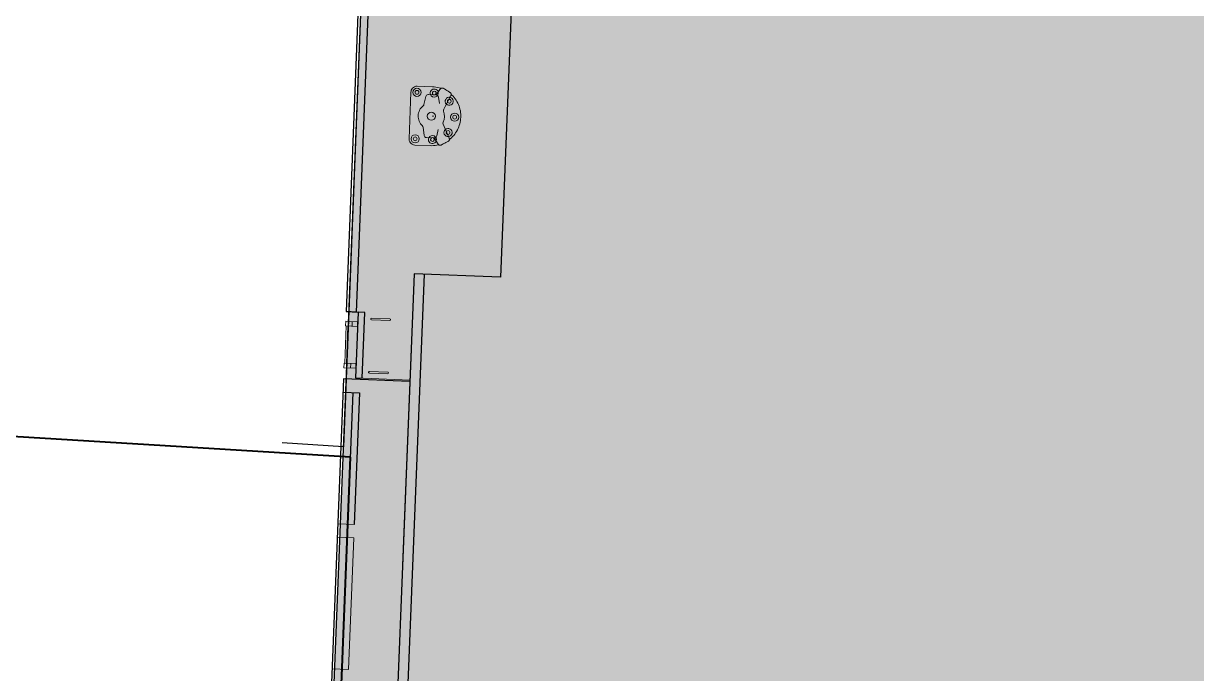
# Model space of a CAD drawing. Header units: millimetres. Extents: x 0 to 581027, y 0 to 6627194.
# Drawn here: x 580581.83 to 580599.45, y 6626379.22 to 6626388.99 of the extents above; entities that cross this region are included whole.
import ezdxf

# ---------------------------------------------------------------- set-up
doc = ezdxf.new("R2010")
doc.units = ezdxf.units.MM
doc.linetypes.add('DASHED2', pattern=[0.375, 0.25, -0.125])
doc.layers.add('Kordon', color=7, linetype='Continuous')
doc.layers.add('Этап 2.1 нижняя бровка', color=7, linetype='Continuous')
for name, color, linetype, lineweight in [('ГР_ВС причала 1', 1, 'Continuous', 13), ('ГР_Откос_этап 1', 3, 'DASHED2', 20), ('ГР_Поручень СМ', 7, 'Continuous', 13), ('ГР_СМ', 3, 'Continuous', 9), ('ГР_Тумба_100', 150, 'Continuous', 13), ('ГР_Тумба_125', 181, 'Continuous', 13), ('ГР_Этап 1', 7, 'Continuous', 70)]:
    doc.layers.add(name, color=color, linetype=linetype, lineweight=lineweight)

# ---------------------------------------------------------------- blocks, each defined once
blk = doc.blocks.new('ГР_Тумба 100_план_100')
at = {"layer": 'Defpoints', "lineweight": 13}
for centre, radius, start, end in [((-1.96, 2.17), 0.509, 171.4995, 317.1905), ((-1.96, 2.17), 0.238, 193.4907, 295.1992), ((1.96, 2.17), 0.509, 222.8095, 8.5005), ((1.96, 2.17), 0.238, 244.8008, 346.5093), ((-2.91, 0.25), 0.509, 293.9832, 108.673), ((-2.91, 0.25), 0.238, 330.457, 29.543), ((2.91, 0.25), 0.509, 71.327, 246.0168), ((2.91, 0.25), 0.238, 150.457, 209.543)]:
    blk.add_arc(centre, radius, start, end, dxfattribs=at)
at = {"layer": 'ГР_Тумба_100', "lineweight": 13}
for p, q in [((-0.67, 1.51), (-0.67, 1.51)), ((0.67, 1.51), (0.67, 1.51)), ((-3.68, 0), (-3.68, -1.91)), ((-2.7, 0.48), (-2.7, -0.48)), ((-1.61, 0.94), (-2.43, 0.79)), ((2.43, 0.79), (1.61, 0.94)), ((2.7, 0.48), (3.47, 1.01)), ((2.7, -0.48), (2.7, 0.48)), ((3.68, 0), (3.68, -1.91)), ((-2.43, -0.79), (-1.41, -0.98)), ((1.41, -0.98), (2.43, -0.79)), ((2.92, -2.67), (-2.92, -2.67))]:
    blk.add_line(p, q, dxfattribs=at)
at = {"layer": 'ГР_Тумба_100', "lineweight": 13, "flags": 128}
for points in [[(0, 3.68), (-0.2, 3.68), (-0.41, 3.66), (-0.61, 3.63), (-0.81, 3.6), (-1.01, 3.54), (-1.21, 3.48), (-1.4, 3.41), (-1.59, 3.32), (-1.78, 3.23), (-1.95, 3.12), (-2.13, 3.01), (-2.29, 2.89), (-2.45, 2.75), (-2.6, 2.61), (-2.74, 2.46), (-2.81, 2.38)], [(0, 3.68), (0.2, 3.68), (0.41, 3.66), (0.61, 3.63), (0.81, 3.6), (1.01, 3.54), (1.21, 3.48), (1.4, 3.41), (1.59, 3.32), (1.78, 3.23), (1.95, 3.12), (2.13, 3.01), (2.29, 2.89), (2.45, 2.75), (2.6, 2.61), (2.74, 2.46), (2.81, 2.38)], [(-3.31, 1.81), (-3.39, 1.67), (-3.48, 1.51), (-3.54, 1.4)], [(-3.07, 2.21), (-3.11, 2.14), (-3.2, 1.99), (-3.29, 1.83), (-3.31, 1.81)], [(-2.69, 2.35), (-2.7, 2.36), (-2.72, 2.37), (-2.75, 2.38), (-2.78, 2.38), (-2.81, 2.38), (-2.84, 2.38), (-2.86, 2.37), (-2.89, 2.37), (-2.92, 2.36), (-2.94, 2.34), (-2.96, 2.33), (-2.98, 2.31), (-3, 2.29), (-3.03, 2.27), (-3.05, 2.25), (-3.06, 2.22), (-3.07, 2.21)], [(-0.94, 1.51), (-1.29, 1.68), (-2.69, 2.35)], [(2.69, 2.35), (2.67, 2.35), (0.94, 1.51)], [(3.07, 2.21), (3.05, 2.24), (3.03, 2.26), (3.01, 2.29), (2.99, 2.31), (2.96, 2.33), (2.94, 2.35), (2.91, 2.36), (2.88, 2.37), (2.86, 2.38), (2.83, 2.38), (2.8, 2.38), (2.77, 2.38), (2.74, 2.37), (2.71, 2.36), (2.69, 2.35)], [(3.31, 1.81), (3.22, 1.95), (3.13, 2.11), (3.07, 2.21)], [(3.54, 1.4), (3.49, 1.48), (3.41, 1.63), (3.32, 1.79), (3.31, 1.81)], [(-3.53, 1.06), (-3.54, 1.02), (-3.59, 0.82), (-3.63, 0.62), (-3.66, 0.41), (-3.68, 0.21), (-3.68, 0)], [(-3.54, 1.4), (-3.55, 1.38), (-3.56, 1.35), (-3.57, 1.31), (-3.58, 1.28), (-3.58, 1.25), (-3.58, 1.22), (-3.58, 1.19), (-3.58, 1.17), (-3.57, 1.14), (-3.56, 1.11), (-3.55, 1.09), (-3.53, 1.06), (-3.51, 1.04), (-3.49, 1.02), (-3.47, 1.01)], [(-3.47, 1.01), (-3.37, 0.94), (-2.7, 0.48)], [(-2.7, 0.52), (-2.7, 0.51), (-2.7, 0.48)], [(2.7, 0.48), (2.7, 0.49), (2.7, 0.52)], [(3.47, 1.01), (3.48, 1.01), (3.5, 1.03), (3.52, 1.05), (3.54, 1.08), (3.55, 1.1), (3.57, 1.12), (3.57, 1.15), (3.58, 1.18), (3.58, 1.2), (3.58, 1.23), (3.58, 1.26), (3.58, 1.28), (3.57, 1.31), (3.56, 1.34), (3.55, 1.37), (3.54, 1.4), (3.54, 1.4)], [(3.53, 1.06), (3.54, 1.02), (3.59, 0.82), (3.63, 0.62), (3.66, 0.41), (3.68, 0.21), (3.68, 0)], [(-2.7, -0.48), (-2.7, -0.49), (-2.7, -0.52)], [(2.7, -0.52), (2.7, -0.51), (2.7, -0.48)]]:
    blk.add_lwpolyline(points, dxfattribs=at)
at = {"layer": 'ГР_Тумба_100', "lineweight": 13}
for centre, radius in [((0, 2.92), 0.509), ((0, 2.92), 0.238), ((0, 0), 0.509), ((-2.91, -1.91), 0.509), ((2.91, -1.91), 0.509), ((-2.91, -1.91), 0.238), ((2.91, -1.91), 0.238)]:
    blk.add_circle(centre, radius, dxfattribs=at)
for centre, radius, start, end in [((-1.96, 2.17), 0.509, 317.1905, 171.4995), ((-1.96, 2.17), 0.238, 295.1992, 193.4907), ((-0.8, 1.8), 0.317, 244.1358, 292.3049), ((0, 0), 1.65, 65.7024, 114.2979), ((0.8, 1.8), 0.317, 247.6979, 295.9063), ((1.96, 2.17), 0.509, 8.5005, 222.8095), ((1.96, 2.17), 0.238, 346.5093, 244.8008), ((-2.91, 0.25), 0.509, 108.673, 293.9832), ((-2.91, 0.25), 0.238, 29.543, 330.457), ((-2.38, 0.47), 0.327, 98.5604, 171.696), ((2.38, 0.47), 0.328, 8.4027, 81.327), ((2.91, 0.25), 0.509, 246.0168, 71.327), ((2.91, 0.25), 0.238, 209.543, 150.457), ((-2.38, -0.47), 0.328, 188.4059, 261.3854), ((-1.46, -1.23), 0.252, 40.2721, 80.28), ((0, 0), 1.65, 219.9749, 320.0251), ((1.46, -1.23), 0.252, 99.6353, 139.7659), ((2.38, -0.47), 0.327, 278.476, 351.6948), ((-2.92, -1.91), 0.763, 180.0026, 207.5145), ((-2.92, -1.91), 0.762, 207.5178, 252.0136), ((-2.92, -1.91), 0.763, 252.0176, 269.9967), ((2.92, -1.91), 0.763, 270.0033, 287.9824), ((2.92, -1.91), 0.762, 287.9858, 332.4828), ((2.92, -1.91), 0.763, 332.4855, 359.9974)]:
    blk.add_arc(centre, radius, start, end, dxfattribs=at)

msp = doc.modelspace()

# ---------------------------------------------------------------- hatches: boundary and pattern name
at = {"lineweight": 9, "ltscale": 100, "true_color": 0xfff0c2}
h = msp.add_hatch(color=254, dxfattribs=at)
h.dxf.hatch_style = 2
h.paths.add_polyline_path([(580727.588, 6626742.558), (580717.166, 6626733.127), (580710.807, 6626723.177), (580709.36, 6626717.184), (580707.292, 6626709.537), (580703.776, 6626704.784), (580699.226, 6626701.271), (580690.155, 6626697.331), (580636.08, 6626696.768), (580599.134, 6626698.451), (580373.73, 6626846.917), (580363.829, 6626831.885), (580598.306, 6626677.445), (580585.917, 6626364.308), (580584.976, 6626341.625), (580585.156, 6626341.618), (580585.116, 6626340.619), (580584.936, 6626340.626), (580583.837, 6626312.848), (580581.559, 6626255.293), (580581.739, 6626255.286), (580581.7, 6626254.286), (580581.52, 6626254.293), (580580.421, 6626226.515), (580580.6, 6626226.508), (580580.561, 6626225.509), (580580.381, 6626225.516), (580579.282, 6626197.738), (580579.462, 6626197.731), (580579.422, 6626196.731), (580579.242, 6626196.739), (580578.143, 6626168.96), (580578.323, 6626168.953), (580578.284, 6626167.954), (580578.103, 6626167.961), (580577.004, 6626140.183), (580577.184, 6626140.176), (580577.145, 6626139.176), (580576.965, 6626139.184), (580572.449, 6626025.073), (580572.629, 6626025.066), (580572.591, 6626024.062), (580572.409, 6626024.069), (580570.614, 6625978.709), (580570.794, 6625978.702), (580570.755, 6625977.703), (580570.575, 6625977.71), (580569.476, 6625949.932), (580569.655, 6625949.925), (580569.616, 6625948.925), (580596.119, 6625947.985), (580599.513, 6626023.802), (580601.791, 6626081.357), (580608.624, 6626254.022), (580612.746, 6626363.489), (580606.723, 6626363.815), (580606.699, 6626383.683), (580618.326, 6626677.556), (580635.728, 6626676.763), (580690.364, 6626677.332), (580698.122, 6626678.987), (580709.478, 6626683.919), (580718.201, 6626690.655), (580725.614, 6626700.676), (580728.737, 6626712.224), (580729.462, 6626715.227), (580732.575, 6626720.097), (580741.008, 6626727.729), (580744.852, 6626732.597), (580727.824, 6626742.869)])

# ---------------------------------------------------------------- linework, layer by layer
at = {"layer": 'Kordon', "color": 18, "lineweight": 30, "true_color": 0x000000}
for p, q in [((580587.709, 6626410.686, 0), (580586.679, 6626384.657, 0)), ((580587.702, 6626385.226, 0), (580587.135, 6626370.908, 0)), ((580587.852, 6626385.221, 0), (580587.285, 6626370.902, 0)), ((580586.639, 6626383.647, 0), (580585.886, 6626364.617, 0)), ((580587.638, 6626383.608, 0), (580586.639, 6626383.647, 0)), ((580586.631, 6626383.447, 0), (580586.881, 6626383.438, 0)), ((580586.781, 6626383.442, 0), (580586.703, 6626381.463, 0)), ((580586.881, 6626383.438, 0), (580586.802, 6626381.459, 0))]:
    msp.add_line(p, q, dxfattribs=at)
at = {"layer": 'Kordon', "color": 18, "lineweight": 30, "true_color": 0x000000, "elevation": 0}
for points in [[(580615.961, 6626363.391), (580585.917, 6626364.308), (580598.306, 6626677.445), (580363.829, 6626831.885), (580373.73, 6626846.917), (580599.134, 6626698.451), (580636.08, 6626696.768), (580690.155, 6626697.331), (580690.155, 6626697.331)], [(580586.895, 6626390.012), (580587.041, 6626390.006), (580586.833, 6626384.65), (580586.679, 6626384.657)], [(580586.891, 6626390.012), (580589.189, 6626389.921), (580589.001, 6626385.175), (580587.702, 6626385.226)], [(580586.679, 6626384.657), (580586.859, 6626384.649), (580586.82, 6626383.66)], [(580586.82, 6626383.66), (580586.92, 6626383.656), (580586.959, 6626384.645), (580586.859, 6626384.649)]]:
    msp.add_lwpolyline(points, dxfattribs=at)
at = {"layer": 'ГР_ВС причала 1', "ltscale": 10}
for p, q in [((580587.702, 6626385.226, 0), (580587.529, 6626380.842, 0)), ((580587.639, 6626383.628, 0), (580586.82, 6626383.66, 0))]:
    msp.add_line(p, q, dxfattribs=at)
at = {"layer": 'ГР_ВС причала 1', "lineweight": 9, "ltscale": 10}
for p, q in [((580586.553, 6626381.469, 0), (580586.802, 6626381.459, 0)), ((580586.545, 6626381.269, 0), (580586.795, 6626381.259, 0)), ((580586.695, 6626381.263, 0), (580586.616, 6626379.285, 0)), ((580586.795, 6626381.259, 0), (580586.716, 6626379.281, 0)), ((580586.466, 6626379.291, 0), (580586.716, 6626379.281, 0))]:
    msp.add_line(p, q, dxfattribs=at)
at = {"layer": 'ГР_Откос_этап 1', "linetype": 'ByBlock', "lineweight": 20}
msp.add_circle((580586.641, 6626382.621), 0.00000839, dxfattribs=at)
at = {"layer": 'ГР_Поручень СМ', "ltscale": 0.5, "elevation": 0}
for points in [[(580587.337, 6626384.548), (580587.337, 6626384.548, -1), (580587.336, 6626384.523), (580587.336, 6626384.523), (580587.061, 6626384.534, -1), (580587.062, 6626384.559)], [(580587.304, 6626383.724), (580587.304, 6626383.724, 1), (580587.305, 6626383.749), (580587.305, 6626383.749), (580587.03, 6626383.759, 1), (580587.029, 6626383.734)]]:
    msp.add_lwpolyline(points, format="xyb", close=True, dxfattribs=at)
at = {"layer": 'ГР_СМ'}
for p, q in [((580586.773, 6626384.508, 0), (580586.771, 6626384.438, 0)), ((580586.746, 6626383.808, 0), (580586.749, 6626383.878, 0))]:
    msp.add_line(p, q, dxfattribs=at)
at = {"layer": 'ГР_СМ', "elevation": 0}
for points in [[(580586.659, 6626383.882), (580586.681, 6626384.441)], [(580586.707, 6626384.44), (580586.685, 6626383.881)]]:
    msp.add_lwpolyline(points, dxfattribs=at)
for points in [[(580586.853, 6626384.504), (580586.851, 6626384.435), (580586.671, 6626384.442), (580586.674, 6626384.512)], [(580586.826, 6626383.805), (580586.828, 6626383.875), (580586.649, 6626383.882), (580586.646, 6626383.812)]]:
    msp.add_lwpolyline(points, close=True, dxfattribs=at)
at = {"layer": 'ГР_Этап 1', "color": 1, "lineweight": 30, "flags": 128}
msp.add_lwpolyline([(580599.134, 6626698.451), (580586.64, 6626382.624), (580585.72, 6626382.685)], dxfattribs=at)
at = {"layer": 'Этап 2.1 нижняя бровка', "color": 1, "lineweight": 40, "ltscale": 4}
msp.add_lwpolyline([(580576.58, 6626127.97), (580586.748, 6626382.469), (580171.04, 6626407.836), (580162.11, 6626393.51), (580162.78, 6626379.82), (580158.76, 6626297.9), (580146.33, 6626216.14), (580132.555, 6626127.903), (580128.61, 6626121.14), (580127.52, 6626109.21), (580127.54, 6626105.31), (580534.63, 6626089.21)], close=True, dxfattribs=at)

# ---------------------------------------------------------------- block references
at = {"layer": 'ГР_Тумба_100', "xscale": 0.0009996723037228995, "yscale": 0.0009996723037228995, "zscale": 0.0009996723037228995, "rotation": 267.7345690544385}
msp.add_blockref('ГР_Тумба 100_план_100', (580587.987, 6626387.594), dxfattribs=at)
at = {"layer": 'ГР_Тумба_125', "xscale": 0.1200903926555964, "yscale": 0.1200903926555964, "zscale": 0.1200903926555964, "rotation": 267.7336564096768}
msp.add_blockref('ГР_Тумба 100_план_100', (580587.96, 6626387.593, 0), dxfattribs=at)

doc.saveas('drawing.dxf')
